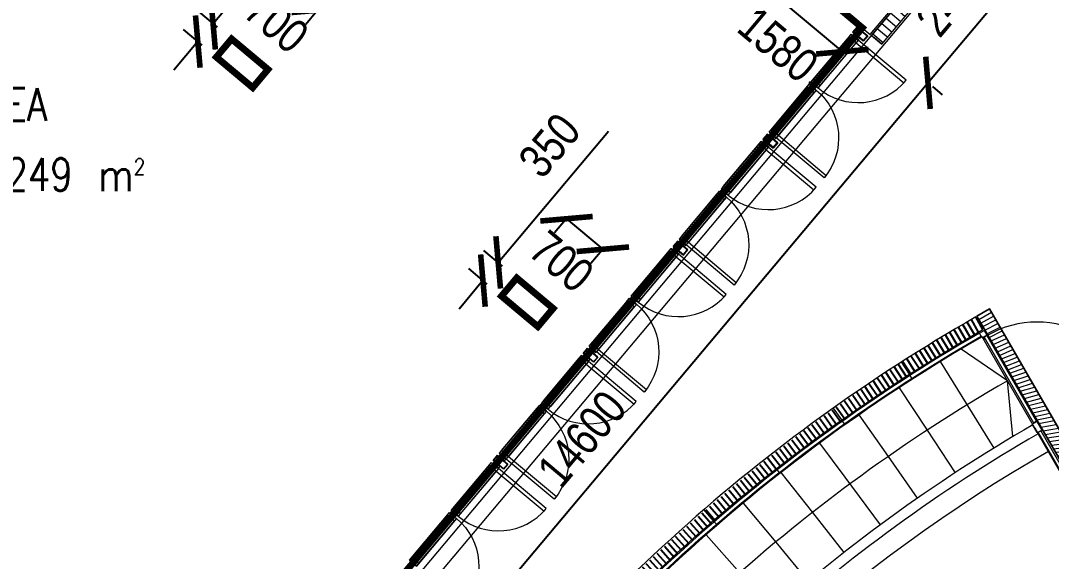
# Model space of a CAD drawing. Header units: millimetres. Extents: x 834140250 to 834644390, y 817877047 to 817987022.
# Drawn here: x 834621293 to 834636482, y 817942778 to 817950756 of the extents above; entities that cross this region are included whole.
import ezdxf

# ---------------------------------------------------------------- set-up
doc = ezdxf.new("R2010")
doc.units = ezdxf.units.MM
doc.header["$LTSCALE"] = 1000
doc.header["$MEASUREMENT"] = 0
doc.layers.get('Defpoints').update_dxf_attribs({"color": 150})
for name, color, linetype in [('3B52X-MAGP-P-L001_XB$0$VPA060_Hatch_Drainage', 8, 'Continuous'), ('3B52X-MAGP-P-L001_XB$0$VPA520_Drainage bldg', 8, 'Continuous'), ('MGD031_1', 7, 'Continuous'), ('VPA040_Text', 3, 'Continuous')]:
    doc.layers.add(name, color=color, linetype=linetype)
doc.layers.add('3B52X-MAGP-P-ST01$0$VPA280_Structure', color=2, linetype='Continuous', lineweight=5)
doc.layers.add('VPAX', color=7, linetype='Continuous', lineweight=13)
doc.styles.add('1_2.5mm', font='arial.ttf', dxfattribs={"width": 0.8, "height": 0.0025})
doc.styles.get("Standard").update_dxf_attribs({"font": 'txt.shx', "width": 0.8})
doc.styles.add('Style-Arial', font='arial.ttf', dxfattribs={"width": 0.8})
doc.dimstyles.get("Standard").update_dxf_attribs({"dimtxt": 0.18, "dimasz": 0.18, "dimexe": 0.18, "dimexo": 0.06249999999999999, "dimgap": 0.09, "dimtad": 0, "dimtih": 1, "dimtoh": 1, "dimdec": 4, "dimzin": 1, "dimdsep": 46, "dimtxsty": '1_2.5mm', "dimcen": 0, "dimadec": 0, "dimazin": 0, "dimtfac": 1, "dimtdec": 4, "dimtofl": 0, "dimtmove": 0, "dimatfit": 3, "dimfxl": 0, "dimtolj": 1, "dimtzin": 1, "dimarcsym": 0})

# ---------------------------------------------------------------- blocks, each defined once
blk = doc.blocks.new('M2')
at = {"width": 0.85}
for s, height, p in [('2', 100, (217, 100)), ('m', 200, (0, 0))]:
    blk.add_text(s, height=height, dxfattribs=at).set_placement(p)
blk = doc.blocks.new('_ArchTick')
at = {"color": 0, "linetype": 'ByBlock', "const_width": 0.15}
blk.add_lwpolyline([(-0.5, -0.5), (0.5, 0.5)], dxfattribs=at)
blk = doc.blocks.new('*D53')
at = {"layer": 'Defpoints', "color": 0}
for p in [(834632094.7938514, 817951198.3515699), (834633401.5700587, 817950297.6472276), (834633129.1565216, 817949972.9974167)]:
    blk.add_point(p, dxfattribs=at)
at = {"layer": 'MGD031_1', "color": 0, "lineweight": -2}
for p, q in [((834632270.7892481, 817951408.0947162), (834632367.2073898, 817951523.0013827)), ((834632191.2119929, 817951313.2582365), (834633401.5700585, 817950297.6472279)), ((834633305.1519183, 817950182.7405632), (834633577.5654554, 817950507.3903741))]:
    blk.add_line(p, q, dxfattribs=at)
at = {"layer": 'MGD031_1', "color": 0, "lineweight": -2, "xscale": 547.6004642393601, "yscale": 547.6004642393601, "zscale": 547.6004642393601}
for p, rotation in [((834632191.2119929, 817951313.2582365), 139.9999999386835), ((834633401.5700585, 817950297.6472279), 319.9999999386835)]:
    blk.add_blockref('_ArchTick', p, dxfattribs=dict(at, rotation=rotation))
at = {"layer": 'MGD031_1', "color": 0, "insert": (834632456.3006333, 817950400.1487861), "char_height": 500, "attachment_point": 5, "rotation": 319.99999993868346, "style": 'Style-Arial'}
blk.add_mtext('1580', dxfattribs=at)
blk = doc.blocks.new('*D54')
at = {"layer": 'Defpoints', "color": 0}
for p in [(834634519.1268456, 817949959.1521404), (834634663.26179, 817949838.2085614), (834625134.4275475, 817938774.9033966)]:
    blk.add_point(p, dxfattribs=at)
at = {"layer": 'MGD031_1', "color": 0, "lineweight": -2}
for p, q in [((834625278.5626574, 817938653.9596789), (834634663.26179, 817949838.2085614)), ((834634728.8699918, 817949783.1567434), (834634873.0049361, 817949662.2131644)), ((834625344.1706935, 817938598.9079998), (834625488.3058034, 817938477.9642819))]:
    blk.add_line(p, q, dxfattribs=at)
at = {"layer": 'MGD031_1', "color": 0, "lineweight": -2, "xscale": 547.6004642393601, "yscale": 547.6004642393601, "zscale": 547.6004642393601}
for p, rotation in [((834634663.26179, 817949838.2085614), 49.99999993868348), ((834625278.5626574, 817938653.9596789), 229.9999999386835)]:
    blk.add_blockref('_ArchTick', p, dxfattribs=dict(at, rotation=rotation))
at = {"layer": 'MGD031_1', "color": 0, "insert": (834629565.6082777, 817944586.1745124), "char_height": 500, "attachment_point": 5, "rotation": 49.999999938683494, "style": 'Style-Arial'}
blk.add_mtext('14600', dxfattribs=at)
blk = doc.blocks.new('*D55')
at = {"layer": 'Defpoints', "color": 0}
for p in [(834636093.9564668, 817951835.9610047), (834636238.0914108, 817951715.0174263), (834634519.1268456, 817949959.1521404)]:
    blk.add_point(p, dxfattribs=at)
at = {"layer": 'MGD031_1', "color": 0, "lineweight": -2}
for p, q in [((834634663.2617848, 817949838.2085657), (834636238.0914108, 817951715.0174263)), ((834636303.699613, 817951659.9656078), (834636447.8345568, 817951539.0220293)), ((834634728.8699918, 817949783.1567434), (834634873.0049309, 817949662.2131689))]:
    blk.add_line(p, q, dxfattribs=at)
at = {"layer": 'MGD031_1', "color": 0, "lineweight": -2, "xscale": 547.6004642393601, "yscale": 547.6004642393601, "zscale": 547.6004642393601}
for p, rotation in [((834636238.0914108, 817951715.0174263), 49.99999993868348), ((834634663.2617848, 817949838.2085657), 229.9999999386835)]:
    blk.add_blockref('_ArchTick', p, dxfattribs=dict(at, rotation=rotation))
at = {"layer": 'MGD031_1', "color": 0, "insert": (834635045.3726519, 817951116.7033885), "char_height": 500, "attachment_point": 5, "rotation": 49.999999938683494, "style": 'Style-Arial'}
blk.add_mtext('2450', dxfattribs=at)
blk = doc.blocks.new('*D107')
at = {"layer": 'Defpoints', "color": 0}
for p in [(834624128.4639851, 817950714.969018), (834624401.827337, 817950485.5899307), (834624176.8517226, 817950217.4743339)]:
    blk.add_point(p, dxfattribs=at)
at = {"layer": 'MGD031_1', "color": 0, "lineweight": -2}
for p, q in [((834624128.4639851, 817950714.969018), (834625751.4574667, 817952649.177334)), ((834624192.0841905, 817950661.5853271), (834623918.7208387, 817950890.9644145)), ((834623967.108576, 817950393.4697304), (834623693.7451752, 817950622.8488588)), ((834623903.4883217, 817950446.8534623), (834623551.4975286, 817950027.3671693))]:
    blk.add_line(p, q, dxfattribs=at)
at = {"layer": 'MGD031_1', "color": 0, "lineweight": -2, "xscale": 547.6004642393601, "yscale": 547.6004642393601, "zscale": 547.6004642393601}
for p, rotation in [((834624128.4639851, 817950714.969018), 230.0000000527349), ((834623903.4883217, 817950446.8534623), 50.00000005273485)]:
    blk.add_blockref('_ArchTick', p, dxfattribs=dict(at, rotation=rotation))
at = {"layer": 'MGD031_1', "color": 0, "insert": (834624886.5169373, 817952441.7594764), "char_height": 500, "attachment_point": 5, "rotation": 50.00000005273488, "style": 'Style-Arial'}
blk.add_mtext('350', dxfattribs=at)
blk = doc.blocks.new('*D108')
at = {"layer": 'Defpoints', "color": 0}
for p in [(834628330.2177566, 817947189.2789807), (834628603.5811087, 817946959.8998934), (834628378.6054943, 817946691.7842965)]:
    blk.add_point(p, dxfattribs=at)
at = {"layer": 'MGD031_1', "color": 0, "lineweight": -2}
for p, q in [((834628330.2177566, 817947189.2789807), (834629953.2112381, 817949123.4872968)), ((834628393.8379622, 817947135.8952899), (834628120.4746102, 817947365.2743773)), ((834628168.8623478, 817946867.7796931), (834627895.4989468, 817947097.1588217)), ((834628105.2420932, 817946921.1634251), (834627753.2513, 817946501.677132))]:
    blk.add_line(p, q, dxfattribs=at)
at = {"layer": 'MGD031_1', "color": 0, "lineweight": -2, "xscale": 547.6004642393601, "yscale": 547.6004642393601, "zscale": 547.6004642393601}
for p, rotation in [((834628330.2177566, 817947189.2789807), 230.0000000527349), ((834628105.2420932, 817946921.1634251), 50.00000005273485)]:
    blk.add_blockref('_ArchTick', p, dxfattribs=dict(at, rotation=rotation))
at = {"layer": 'MGD031_1', "color": 0, "insert": (834629088.2707087, 817948916.0694392), "char_height": 500, "attachment_point": 5, "rotation": 50.00000005273488, "style": 'Style-Arial'}
blk.add_mtext('350', dxfattribs=at)
blk = doc.blocks.new('*D111')
at = {"layer": 'Defpoints', "color": 0}
for p in [(834625297.8944297, 817951553.4812732), (834625834.1255547, 817951103.530063), (834625670.7478992, 817950908.8241547)]:
    blk.add_point(p, dxfattribs=at)
at = {"layer": 'MGD031_1', "color": 0, "lineweight": -2}
for p, q in [((834625121.8990331, 817951343.7381264), (834624958.5214406, 817951149.0322934)), ((834625134.5168372, 817951358.77544), (834625670.7478989, 817950908.8241546)), ((834625658.1301578, 817950893.7869165), (834625494.7525023, 817950699.0810082))]:
    blk.add_line(p, q, dxfattribs=at)
at = {"layer": 'MGD031_1', "color": 0, "lineweight": -2, "xscale": 547.6004642393601, "yscale": 547.6004642393601, "zscale": 547.6004642393601}
for p, rotation in [((834625134.5168372, 817951358.77544), 140.0000000527349), ((834625670.7478989, 817950908.8241546), 320.0000000527349)]:
    blk.add_blockref('_ArchTick', p, dxfattribs=dict(at, rotation=rotation))
at = {"layer": 'MGD031_1', "color": 0, "insert": (834625062.5419767, 817950728.4958509), "char_height": 500, "attachment_point": 5, "rotation": 320.0000000527349, "style": 'Style-Arial'}
blk.add_mtext('700', dxfattribs=at)
blk = doc.blocks.new('*D112')
at = {"layer": 'Defpoints', "color": 0}
for p in [(834629499.6482003, 817948027.7912339), (834630035.8793253, 817947577.8400241), (834629872.5016698, 817947383.1341158)]:
    blk.add_point(p, dxfattribs=at)
at = {"layer": 'MGD031_1', "color": 0, "lineweight": -2}
for p, q in [((834629323.6528035, 817947818.0480874), (834629160.2752113, 817947623.3422545)), ((834629336.2706078, 817947833.085401), (834629872.5016695, 817947383.1341157)), ((834629859.8839284, 817947368.0968776), (834629696.506273, 817947173.3909693))]:
    blk.add_line(p, q, dxfattribs=at)
at = {"layer": 'MGD031_1', "color": 0, "lineweight": -2, "xscale": 547.6004642393601, "yscale": 547.6004642393601, "zscale": 547.6004642393601}
for p, rotation in [((834629336.2706078, 817947833.085401), 140.0000000527349), ((834629872.5016695, 817947383.1341157), 320.0000000527349)]:
    blk.add_blockref('_ArchTick', p, dxfattribs=dict(at, rotation=rotation))
at = {"layer": 'MGD031_1', "color": 0, "insert": (834629264.2957473, 817947202.805812), "char_height": 500, "attachment_point": 5, "rotation": 320.0000000527349, "style": 'Style-Arial'}
blk.add_mtext('700', dxfattribs=at)
blk = doc.blocks.new('*U159')
at = {"layer": '3B52X-MAGP-P-L001_XB$0$VPA520_Drainage bldg'}
blk.add_line((53.53853273391724, -93.2195018529892), (-53.53853332996368, 93.21950149536133), dxfattribs=at)
blk = doc.blocks.new('*U160')
at = {"layer": '3B52X-MAGP-P-L001_XB$0$VPA060_Hatch_Drainage', "color": 0, "linetype": 'ByBlock', "lineweight": -2}
for p, rotation in [((834249307.8613896, 817924658.2218528), 0.1599999999971458), ((834249053.9110961, 817924506.9891671), 0.799999999996699), ((834249117.2400512, 817924545.0631278), 0.639999999996696), ((834249180.6750816, 817924582.9600924), 0.4799999999964213), ((834249244.215693, 817924620.6797655), 0.3199999999972718), ((834248801.6658955, 817924352.929323), 1.439999999995542), ((834248864.5656184, 817924391.708285), 1.279999999995954), ((834248927.5733871, 817924430.3114467), 1.119999999995625), ((834248990.6887105, 817924468.7385073), 0.9599999999963682), ((834248551.1572604, 817924196.0615426), 2.079999999995731), ((834248613.6199031, 817924235.5406673), 1.91999999999585), ((834248676.1925486, 817924274.8452097), 1.759999999995686), ((834248738.874709, 817924313.9748634), 1.599999999995253), ((834248302.4164467, 817924036.4053982), 2.719999999994973), ((834248364.4342158, 817924076.57976), 2.559999999995043), ((834248426.5639309, 817924116.5807791), 2.39999999999555), ((834248488.8051076, 817924156.4081434), 2.239999999995435), ((834248055.4744899, 817923873.9808103), 3.359999999995041), ((834248117.0396475, 817923914.8453965), 3.199999999995189), ((834248178.7186801, 817923955.5379012), 3.039999999995478), ((834248240.5111072, 817923996.0580071), 2.879999999995097), ((834247810.3622009, 817923708.8080444), 3.999999999991652), ((834247871.4670653, 817923750.3577564), 3.839999999991787), ((834247932.6877201, 817923791.7366695), 3.679999999993095), ((834247994.0236877, 817923832.9444613), 3.519999999994476), ((834247627.7471098, 817923583.1373628), 4.479999999990712), ((834247688.501748, 817923625.1975217), 4.319999999991976), ((834247749.3736032, 817923667.0878577), 4.159999999992085), ((834247385.9101894, 817923413.2050799), 5.119999999990057), ((834247446.1912308, 817923455.9412365), 4.959999999990179), ((834247506.5913787, 817923498.5088903), 4.799999999990324), ((834247567.1101624, 817923540.9077092), 4.639999999990514), ((834247205.7864016, 817923283.9889323), 5.59999999998846), ((834247265.7073061, 817923327.2285925), 5.439999999988603), ((834247325.7487248, 817923370.3007537), 5.279999999989253), ((834246967.317256, 817923109.3620633), 6.239999999983298), ((834247026.7514408, 817923153.2683351), 6.079999999983369), ((834247086.3080031, 817923197.0084643), 5.919999999984685), ((834247145.9864784, 817923240.58211), 5.759999999987124), ((834246789.7535968, 817922976.6498231), 6.719999999979266), ((834246848.8178719, 817923021.0524629), 6.559999999980636), ((834246908.0059122, 817923065.2899914), 6.399999999981914), ((834246554.7433447, 817922797.3950931), 7.359999999978137), ((834246613.3079631, 817922842.4547036), 7.199999999978308), ((834246671.9981833, 817922887.3505951), 7.039999999979012), ((834246730.8135474, 817922932.082418), 6.879999999979159), ((834246379.8076613, 817922661.2374697), 7.839999999977685), ((834246437.9927386, 817922706.7861229), 7.679999999978407), ((834246496.3047847, 817922752.1721153), 7.519999999979167), ((834246206.0187749, 817922523.6191036), 8.319999999976089), ((834246263.8202273, 817922569.653603), 8.159999999976867), ((834246321.7500067, 817922615.5265108), 7.999999999976944), ((834245976.1052356, 817922337.872391), 8.959999999973785), ((834246033.3888824, 817922384.5496534), 8.799999999975107), ((834246090.8026532, 817922431.066768), 8.639999999974659), ((834246148.3461002, 817922477.4233719), 8.479999999974796), ((834245805.039501, 817922196.8833624), 9.439999999973951), ((834245861.9300996, 817922244.0388796), 9.279999999974043), ((834245918.9521594, 817922291.0353446), 9.119999999973652), ((834245635.1609024, 817922054.4661812), 9.919999999974618), ((834245691.6544602, 817922102.0966436), 9.759999999974228), ((834245748.2808069, 817922149.5691607), 9.599999999973814), ((834245466.4813627, 817921910.6308427), 10.39999999997423), ((834245522.5739146, 817921958.7329074), 10.23999999997436), ((834245578.8005741, 817922006.6781449), 10.07999999997454), ((834245299.0127202, 817921765.3874416), 10.87999999997031), ((834245354.7003295, 817921813.9577328), 10.7199999999722), ((834245410.5233555, 817921862.3723257), 10.55999999997412), ((834245132.7667285, 817921618.746172), 11.35999999996755), ((834245188.0454869, 817921667.7812806), 11.19999999996769), ((834245243.4609616, 817921716.6618309), 11.03999999996897), ((834244967.7550553, 817921470.7173252), 11.83999999996707), ((834245022.6210833, 817921520.21381), 11.67999999996725), ((834245077.6251173, 817921569.5568871), 11.51999999996742)]:
    blk.add_blockref('*U159', p, dxfattribs=dict(at, rotation=rotation))
blk.add_blockref('*U159', (834249371.6116753, 817924695.5860617), dxfattribs=at)
for p, xscale, yscale, zscale, rotation in [((834244803.9892818, 817921321.3112906), 0.999999999998953, 0.999999999998953, 0.999999999998953, 12.3199999999649), ((834244858.4387285, 817921371.2656777), 0.9999999999989571, 0.9999999999989571, 0.9999999999989571, 12.15999999996509), ((834244913.0274615, 817921421.0678186), 0.9999999999989964, 0.9999999999989964, 0.9999999999989964, 11.99999999996639), ((834244641.4809015, 817921170.5385541), 0.9999999999989052, 0.9999999999989052, 0.9999999999989052, 12.7999999999633), ((834244695.5099454, 817921220.9473375), 0.9999999999989441, 0.9999999999989441, 0.9999999999989441, 12.63999999996464), ((834244749.6795462, 817921271.205047), 0.9999999999989484, 0.9999999999989484, 0.9999999999989484, 12.47999999996481), ((834244480.2413198, 817921018.4096974), 0.9999999999988576, 0.9999999999988576, 0.9999999999988576, 13.27999999996174), ((834244533.846169, 817921069.2693392), 0.9999999999988617, 0.9999999999988617, 0.9999999999988617, 13.11999999996187), ((834244587.592836, 817921119.97909), 0.9999999999988659, 0.9999999999988659, 0.9999999999988659, 12.959999999962), ((834244320.2818532, 817920864.9353974), 0.9999999999988614, 0.9999999999988614, 0.9999999999988614, 13.75999999996187), ((834244373.4587455, 817920916.242328), 0.9999999999988658, 0.9999999999988658, 0.9999999999988658, 13.59999999996201), ((834244426.7787063, 817920967.4005611), 0.9999999999988529, 0.9999999999988529, 0.9999999999988529, 13.4399999999616), ((834244161.613728, 817920710.1264254), 0.9999999999988483, 0.9999999999988483, 0.9999999999988483, 14.23999999996146), ((834244214.3589314, 817920761.8770442), 0.9999999999988529, 0.9999999999988529, 0.9999999999988529, 14.07999999996157), ((834244267.248444, 817920813.4801689), 0.9999999999988571, 0.9999999999988571, 0.9999999999988571, 13.91999999996172), ((834244004.2480803, 817920553.9936465), 0.9999999999988352, 0.9999999999988352, 0.9999999999988352, 14.719999999961), ((834244056.5578928, 817920606.1843213), 0.9999999999988395, 0.9999999999988395, 0.9999999999988395, 14.55999999996114), ((834244109.0132451, 817920658.2287161), 0.9999999999988441, 0.9999999999988441, 0.9999999999988441, 14.39999999996126), ((834243848.1959543, 817920396.5480186), 0.9999999999987874, 0.9999999999987874, 0.9999999999987874, 15.1999999999594), ((834243900.0667048, 817920449.1750865), 0.9999999999988265, 0.9999999999988265, 0.9999999999988265, 15.03999999996071), ((834243952.0842153, 817920501.6570989), 0.9999999999988308, 0.9999999999988308, 0.9999999999988308, 14.87999999996084), ((834243693.4683025, 817920237.8005918), 0.9999999999987569, 0.9999999999987569, 0.9999999999987569, 15.67999999995836), ((834243744.8963504, 817920290.8603592), 0.9999999999987612, 0.9999999999987612, 0.9999999999987612, 15.51999999995853), ((834243796.4723684, 817920343.7763057), 0.9999999999987832, 0.9999999999987832, 0.9999999999987832, 15.35999999995925), ((834243540.0759841, 817920077.7625077), 0.999999999998761, 0.999999999998761, 0.999999999998761, 16.1599999999585), ((834243591.0577201, 817920131.2512506), 0.9999999999987481, 0.9999999999987481, 0.9999999999987481, 15.99999999995808), ((834243642.1886257, 817920184.5974174), 0.9999999999987524, 0.9999999999987524, 0.9999999999987524, 15.83999999995823), ((834243388.0297648, 817919916.444998), 0.9999999999987133, 0.9999999999987133, 0.9999999999987133, 16.63999999995691), ((834243438.5616106, 817919970.3589625), 0.9999999999987349, 0.9999999999987349, 0.9999999999987349, 16.47999999995763), ((834243489.2438155, 817920024.1316055), 0.9999999999987567, 0.9999999999987567, 0.9999999999987567, 16.31999999995835), ((834243237.3403156, 817919753.8593847), 0.9999999999986133, 0.9999999999986133, 0.9999999999986133, 17.11999999995357), ((834243287.4187249, 817919808.1947869), 0.9999999999986352, 0.9999999999986352, 0.9999999999986352, 16.95999999995428), ((834243337.6486719, 817919862.3901323), 0.9999999999986742, 0.9999999999986742, 0.9999999999986742, 16.79999999995561), ((834243137.6396706, 817919644.7701051), 0.9999999999985698, 0.9999999999985698, 0.9999999999985698, 17.43999999995214), ((834243187.4138343, 817919699.3843491), 0.9999999999985746, 0.9999999999985746, 0.9999999999985746, 17.27999999995227), ((834242989.2349596, 817919480.0963868), 0.9999999999984875, 0.9999999999984875, 0.9999999999984875, 17.91999999994935), ((834243038.5498469, 817919535.1256964), 0.9999999999985095, 0.9999999999985095, 0.9999999999985095, 17.75999999995008), ((834243088.0182124, 817919590.0170786), 0.9999999999985484, 0.9999999999985484, 0.9999999999985484, 17.59999999995138), ((834242842.2150077, 817919314.1851892), 0.999999999998405, 0.999999999998405, 0.999999999998405, 18.3999999999466), ((834242891.0671573, 817919369.6257025), 0.9999999999984442, 0.9999999999984442, 0.9999999999984442, 18.2399999999479), ((834242940.0739353, 817919424.9295788), 0.9999999999984833, 0.9999999999984833, 0.9999999999984833, 18.07999999994921), ((834242696.5901331, 817919147.0481567), 0.9999999999983401, 0.9999999999983401, 0.9999999999983401, 18.87999999994441), ((834242744.9761164, 817919202.8959825), 0.9999999999983444, 0.9999999999983444, 0.9999999999983444, 18.71999999994459), ((834242793.5178674, 817919258.6084715), 0.9999999999983661, 0.9999999999983661, 0.9999999999983661, 18.55999999994527), ((834242600.2869774, 817919034.9482383), 0.9999999999983313, 0.9999999999983313, 0.9999999999983313, 19.19999999994415), ((834242648.3602947, 817919091.0654298), 0.9999999999983357, 0.9999999999983357, 0.9999999999983357, 19.03999999994426), ((834242457.0098951, 817918865.7942568), 0.9999999999983182, 0.9999999999983182, 0.9999999999983182, 19.6799999999437), ((834242504.6114045, 817918922.3122126), 0.9999999999983227, 0.9999999999983227, 0.9999999999983227, 19.51999999994385), ((834242552.3705561, 817918978.6970196), 0.9999999999983271, 0.9999999999983271, 0.9999999999983271, 19.35999999994398), ((834242315.1549251, 817918695.4459101), 0.9999999999983052, 0.9999999999983052, 0.9999999999983052, 20.15999999994323), ((834242362.281286, 817918752.3606633), 0.9999999999983095, 0.9999999999983095, 0.9999999999983095, 19.99999999994338), ((834242409.5663989, 817918809.1435932), 0.9999999999983139, 0.9999999999983139, 0.9999999999983139, 19.83999999994354), ((834242221.3799281, 817918581.2227099), 0.999999999998331, 0.999999999998331, 0.999999999998331, 20.4799999999441), ((834242268.1876837, 817918638.3997774), 0.9999999999983181, 0.9999999999983181, 0.9999999999983181, 20.31999999994369), ((834242081.9172199, 817918408.9103634), 0.999999999998318, 0.999999999998318, 0.999999999998318, 20.95999999994367), ((834242128.244333, 817918466.4775555), 0.9999999999983222, 0.9999999999983222, 0.9999999999983222, 20.79999999994383), ((834242174.7320234, 817918523.9151537), 0.9999999999983264, 0.9999999999983264, 0.9999999999983264, 20.63999999994401), ((834241943.9029493, 817918235.4357172), 0.9999999999982354, 0.9999999999982354, 0.9999999999982354, 21.43999999994095), ((834241989.7461687, 817918293.3889939), 0.9999999999982745, 0.9999999999982745, 0.9999999999982745, 21.27999999994223), ((834242035.7510451, 817918351.2140262), 0.9999999999982961, 0.9999999999982961, 0.9999999999982961, 21.11999999994296), ((834241852.7029108, 817918119.1462401), 0.9999999999981921, 0.9999999999981921, 0.9999999999981921, 21.75999999993947), ((834241898.2217447, 817918177.3546484), 0.9999999999981964, 0.9999999999981964, 0.9999999999981964, 21.59999999993962), ((834241717.1241776, 817917943.7615234), 0.9999999999981445, 0.9999999999981445, 0.9999999999981445, 22.23999999993785), ((834241762.1537743, 817918002.3492223), 0.9999999999981833, 0.9999999999981833, 0.9999999999981833, 22.07999999993916), ((834241807.3468027, 817918060.8109465), 0.9999999999981878, 0.9999999999981878, 0.9999999999981878, 21.91999999993929), ((834241627.5566835, 817917826.2100303), 0.9999999999980663, 0.9999999999980663, 0.9999999999980663, 22.55999999993526), ((834241672.2583641, 817917885.0483068), 0.9999999999981053, 0.9999999999981053, 0.9999999999981053, 22.39999999993659), ((834241494.4399191, 817917648.9494348), 0.9999999999980187, 0.9999999999980187, 0.9999999999980187, 23.03999999993368), ((834241538.6471144, 817917708.160134), 0.9999999999980401, 0.9999999999980401, 0.9999999999980401, 22.87999999993438), ((834241583.0194845, 817917767.2471528), 0.9999999999980447, 0.9999999999980447, 0.9999999999980447, 22.71999999993453), ((834241450.3982434, 817917589.6155167), 0.9999999999979967, 0.9999999999979967, 0.9999999999979967, 23.19999999993295)]:
    blk.add_blockref('*U159', p, dxfattribs=dict(at, xscale=xscale, yscale=yscale, zscale=zscale, rotation=rotation))
blk = doc.blocks.new('GFA_1F')
at = {"layer": 'VPAX', "ltscale": 500}
h = blk.add_hatch(dxfattribs=at)
h.set_pattern_fill('ANSI31', color=253, scale=800, angle=45, style=0)
h.set_pattern_definition([(139.999999968345, (13757.01591944695, -3709.079987645149), (-64.27876101097665, -76.60444427638481), [])])
h.paths.add_polyline_path([(13757.01508080959, -3580.521792888641), (13910.22397685051, -3709.079306006432), (15485.05465364456, -1832.269824028015), (15331.84575748444, -1703.712310910225)])
h = blk.add_hatch(dxfattribs=at)
h.set_pattern_fill('ANSI31', color=253, scale=500, angle=115)
h.set_pattern_definition([(209.9999999935736, (-5310.485795497894, -6639.935289859772), (31.24999999392909, -54.12658774003246), [])])
h.paths.add_polyline_path([(15309.58971703053, -7722.823609113693), (15495.75443172455, -7615.270371079445), (17126.42880034447, -10437.81700086594), (16939.36954510212, -10543.8218716383)])
at = {"layer": '3B52X-MAGP-P-ST01$0$VPA280_Structure', "color": 253, "ltscale": 500}
for points in [[(4103.175440430641, -3899.865550398827), (4328.15110373497, -3631.749995231628), (4864.382214307785, -4081.701321721077), (4639.40655040741, -4349.816877245903)], [(8304.92921102047, -7425.555589318275), (8529.904874324799, -7157.440034151077), (9066.135984778404, -7607.391360759735), (8841.160320878029, -7875.506916284561)]]:
    blk.add_lwpolyline(points, close=True, dxfattribs=at)
at = {"layer": 'VPAX', "color": 253, "ltscale": 500}
for p, q in [((13426.10711741447, -3601.524679064751), (12898.62538945675, -4230.136963844299)), ((13910.22462916374, -3709.079883217812), (13795.31805169582, -3612.661816358566)), ((13002.04138898849, -4316.913291096687), (13529.52311754227, -3688.301006555557)), ((12808.63512396812, -4337.383187055588), (12281.16125392914, -4966.002066135406)), ((12384.57725346088, -5052.778393626213), (12912.0511238575, -4424.159514546394)), ((11573.7068529129, -5809.113389849663), (12101.18072283268, -5180.494510412216)), ((12204.59672260284, -5267.270837664604), (11677.12285327911, -5895.88971722126)), ((10956.25057554245, -6544.985085129738), (11483.71658658981, -5916.359612226486)), ((11587.13258624077, -6003.135939359665), (11059.66657567024, -6631.761412620544)), ((10776.27004480362, -6759.477529168129), (10248.78831660748, -7388.089814066887)), ((10352.20431661606, -7474.866141676903), (10879.68604469299, -6846.253857016563)), ((10158.79805135727, -7495.336037158966), (9631.324181556702, -8123.95491707325)), ((9734.740181207657, -8210.731244206429), (10262.21405136585, -7582.11236512661)), ((8922.207961082458, -8969.046719789505), (9449.681831359863, -8340.427840471268)), ((9553.09783089161, -8427.204167604446), (9025.62396132946, -9055.823047161102)), ((14316.17573559284, -8577.766708254814), (14199.93850672245, -8396.896847128868)), ((14770.90531897545, -8392.031461715698), (15557.67774903774, -9669.142145037651)), ((8304.751683712006, -9704.91841518879), (8832.21769464016, -9076.29294192791)), ((13319.64696931839, -9252.02133345604), (13194.98616421223, -9076.850891590118)), ((8935.633694648743, -9163.069269418716), (8408.167684078217, -9791.694742441177)), ((16165.10835564137, -9373.453961133957), (16857.05189740658, -10571.14428174496)), ((12356.11979746819, -9972.649025678635), (12223.31437587738, -9803.569990992546)), ((8124.771152973175, -9919.41085922718), (7597.28942501545, -10548.02314424515)), ((7700.705424785614, -10634.79947149754), (8228.187152981758, -10006.18718707561)), ((11427.75035357475, -10738.03719973564), (11287.09750080109, -10575.42792880535)), ((7507.299159526825, -10655.26936733723), (6979.825289726257, -11283.88824689388)), ((7083.241289615631, -11370.66457426548), (7610.715159535408, -10742.04569494724))]:
    blk.add_line(p, q, dxfattribs=at)
for points in [[(1564.192783951759, -18111.3620634079), (15335.91751992702, -1698.859773397446)], [(13757.01574778557, -3580.522352576256), (15331.84571564198, -1703.712360739708)], [(1728.407201170921, -18265.69561243057), (15504.20451593399, -1848.340036392212)], [(12412.60698640347, -2452.429450750351), (13737.86388373375, -3564.45202589035), (14252.09331989288, -2951.615891575813)], [(12864.82415044308, -4270.419632196426), (13456.576785326, -3565.196291565895), (13559.98492980003, -3651.966026067734), (12968.23230195045, -4357.18935251236), (12864.82415044308, -4270.419632196426)], [(13443.95911002159, -3616.504279851913), (13426.10711753368, -3601.524679541588), (13458.24649834633, -3563.222457170486), (13561.66249799728, -3649.998784899712), (13529.52311730385, -3688.301006913185), (13462.34417688847, -3631.9311825037)], [(13529.52312028408, -3688.301003813744), (14234.75430285931, -4280.060229301453), (14266.87796318531, -4241.744822263718), (13561.64678072929, -3649.985596418381), (13529.52312016487, -3688.301003694534)], [(12916.47738194466, -4245.116564869881), (12898.62538945675, -4230.136964678764), (12866.48600876331, -4268.439186930656), (12969.9020087719, -4355.215514421463), (13002.04138922691, -4316.913291811943), (12934.86244881153, -4260.543467640877)], [(12247.36002123356, -5006.284738898277), (12839.11265611649, -4301.061398506165), (12942.52080047131, -4387.831133127213), (12350.76817274094, -5093.05445933342), (12247.36002123356, -5006.284738898277)], [(12826.48711645603, -4352.362787127495), (12808.63512396812, -4337.38318669796), (12840.77450466156, -4299.080964565277), (12944.19050431252, -4385.857292056084), (12912.05112349987, -4424.159514188766), (12844.87218308449, -4367.789689898491)], [(12854.93776106834, -4258.749056220055), (12835.65724182129, -4281.72666156292), (12842.93571913242, -4287.834034800529), (12854.18451738358, -4274.428252339363), (12858.05184388161, -4277.673417925835), (12864.15847873688, -4270.396024346352), (12878.7406219244, -4282.631906628609), (12869.90227377415, -4293.165029525757), (12871.43436193466, -4294.450605511665), (12882.19795143604, -4281.623071789742)], [(12868.20253372192, -4322.095813512802), (12887.53098988533, -4299.061079263687), (12880.25251269341, -4292.953705906868), (12869.00371432304, -4306.359488844872), (12865.13638794422, -4303.114322900772), (12859.02975296974, -4310.391716480255), (12844.44761013985, -4298.15583384037), (12853.28595805168, -4287.622710943222), (12851.75387001038, -4286.337135076523), (12840.94234347343, -4299.221797943115)], [(12299.01324641705, -4980.981666445732), (12281.16125392914, -4966.002066135406), (12249.0218732357, -5004.304288625717), (12352.43787324429, -5091.080615878105), (12384.57725358009, -5052.778393507004), (12317.39831316471, -4996.408569216728)], [(12131.65825200081, -5144.172740459442), (11539.90561842918, -5849.396081924438), (11643.31376314163, -5936.165816187859), (12235.06638419628, -5230.942484021187), (12131.65825200081, -5144.172740459442)], [(12119.03271532059, -5195.474110722542), (12101.18072283268, -5180.494510412216), (12133.32010364532, -5142.192288160324), (12236.73610329628, -5228.968615531921), (12204.59672260284, -5267.270837903023), (12137.41778206825, -5210.901013612747)], [(12384.58510947227, -5052.784990906715), (13089.81629228592, -5644.544216156006), (13057.66119730473, -5682.833246588707), (12352.43001425266, -5091.074021577835), (12384.58510947227, -5052.784990906715)], [(12204.60458397865, -5267.277428507805), (12909.83576643467, -5859.036654233932), (12941.95942687988, -5820.721247076988), (12236.72824430466, -5228.962021231651), (12204.60458397865, -5267.277428507805)], [(11514.1941242218, -5880.037848353386), (10922.44149017334, -6585.261189699173), (11025.84963512421, -6672.030923962593), (11617.60225617886, -5966.80759203434), (11514.1941242218, -5880.037848353386)], [(11501.56857979298, -5931.339212298393), (11483.71658754349, -5916.359612107277), (11515.8559678793, -5878.057389616966), (11619.27196788788, -5964.833717226982), (11587.13258707523, -6003.135939478874), (11519.95364665985, -5946.766115188599)], [(11523.45883131027, -5884.436949491501), (11542.73932802677, -5861.459325432777), (11550.01781082153, -5867.566691994667), (11538.76902556419, -5880.972485423088), (11542.6364440918, -5884.217541337013), (11536.53001654148, -5891.495109081268), (11551.11217093468, -5903.730978012085), (11559.95050895214, -5893.197846651077), (11561.48259842396, -5894.483420968056), (11550.71902155876, -5907.310965180397)], [(11591.5588452816, -5824.092990159988), (11573.70685279369, -5809.113389849663), (11541.56747233868, -5847.415612220764), (11644.98347222805, -5934.191939473152), (11677.12285268307, -5895.889716982841), (11609.94391226768, -5839.519892811775)], [(11588.1466126442, -5886.500151515007), (11568.81817889214, -5909.53490459919), (11561.53969585896, -5903.427538156509), (11572.78848135471, -5890.021744608879), (11568.92106294632, -5886.776688694954), (11575.02749037743, -5879.499121069908), (11560.44533586502, -5867.263252139091), (11551.60699772835, -5877.796383500099), (11550.07490837574, -5876.510809183121), (11560.88642215729, -5863.62613594532)], [(10974.10256838799, -6559.964685440063), (10956.25057590008, -6544.985085129738), (10924.11119544506, -6583.287307620049), (11027.52719545364, -6670.063634753227), (11059.66657590866, -6631.761412501335), (10992.48763537407, -6575.391588330269)], [(11059.66657328606, -6631.761415839195), (11764.8977560997, -7223.520641207695), (11732.74266111851, -7261.809671521187), (11027.51147818565, -6670.050446391106), (11059.66657316685, -6631.761415719986)], [(10214.9871070385, -7428.372508525848), (10806.73974132538, -6723.149167656898), (10910.14788603783, -6809.918902039528), (10318.39525854588, -7515.142228722572), (10214.9871070385, -7428.372508525848)], [(10794.12203717232, -6774.457129955292), (10776.27004492283, -6759.477529644966), (10808.40942549706, -6721.175307512283), (10911.82542514801, -6807.95163500309), (10879.68604457378, -6846.253857254982), (10812.50710391998, -6789.884032964706)], [(10879.68604755402, -6846.253853917122), (11584.91723012924, -7438.013079285622), (11617.04089045525, -7399.697672247887), (10911.80970811844, -6807.938446640968), (10879.68604755402, -6846.253853797913)], [(10224.25179934502, -7432.771597146988), (10204.97128033638, -7455.749202489853), (10212.24975752831, -7461.856575727463), (10223.49855589867, -7448.450792908669), (10227.3658823967, -7451.695958733559), (10233.47251713276, -7444.418565154076), (10248.05466032028, -7456.654447793961), (10239.21631217003, -7467.187570571899), (10240.74840044975, -7468.473146557808), (10251.51198971272, -7455.645612716675)], [(10266.6403093338, -7403.069415330887), (10248.78831672668, -7388.089815020561), (10216.64893615246, -7426.392037391663), (10320.06493639946, -7513.168364644051), (10352.20431685448, -7474.866142392159), (10285.02537631989, -7418.496318101883)], [(9597.522977948189, -8164.237615704536), (10189.2756125927, -7459.014274716377), (10292.68375706673, -7545.784009337425), (9700.931129574776, -8251.00733590126), (9597.522977948189, -8164.237615704536)], [(10176.65004372597, -7510.315637469292), (10158.79805135727, -7495.336037158966), (10190.9374319315, -7457.033815026283), (10294.35343158245, -7543.810142397881), (10262.21405100822, -7582.112364649773), (10195.03511059284, -7525.742540359497)], [(10237.51657223701, -7496.118354201317), (10256.845028162, -7473.08362019062), (10249.56655108929, -7466.976246833801), (10238.31775283813, -7480.382029533386), (10234.45042622089, -7477.136863827705), (10228.34379148483, -7484.414257407188), (10213.76164841652, -7472.178374767303), (10222.59999668598, -7461.645252108574), (10221.06790852547, -7460.359676003456), (10210.25638198853, -7473.24433863163)], [(15309.58971703053, -7722.823609113693), (15495.75443172455, -7615.270371079445), (17126.42880034447, -10437.81700086594), (16939.36954510212, -10543.8218716383), (15309.5897166729, -7722.823609232903)], [(15420.86951541901, -8036.028617858887), (15416.54004025459, -8038.52974319458), (15421.54229199886, -8047.188696861267), (15424.04341781139, -8051.518173694611), (15428.37289297581, -8049.017048358917)], [(15464.16428399086, -8011.017358899117), (15468.49375915527, -8008.51623404026), (15473.49601101875, -8017.175187706947), (15475.9971370697, -8021.504664540291), (15471.66766166687, -8024.005789399147)], [(9649.1761739254, -8138.934517145157), (9631.324181556702, -8123.954916834831), (9599.184800863266, -8162.257139086723), (9702.60080075264, -8249.033466339111), (9734.740181446075, -8210.73124396801), (9667.561240673065, -8154.361419677734)], [(9481.821209788322, -8302.125615000725), (8890.068569540977, -9007.348950982094), (8993.47671353817, -9094.118686199188), (9585.229340910912, -8388.895359635353), (9481.821209788322, -8302.125615000725)], [(9467.533823490143, -8355.407440662384), (9449.681831121445, -8340.427840471268), (9481.821211695671, -8302.125617980957), (9585.237211585045, -8388.901945471764), (9553.0978307724, -8427.204167723656), (9485.918890237808, -8370.83434343338)], [(9734.748037099838, -8210.73784148693), (10439.97922003269, -8802.497066617012), (10407.8241250515, -8840.786096930504), (9702.592941999435, -8249.026872038841), (9734.748037099838, -8210.73784148693)], [(15841.49987673759, -9498.149449706078), (15761.18319058418, -8674.408454298973), (15078.25856900215, -8206.846733212471)], [(9553.105692148209, -8427.210758566856), (10258.33687472343, -9018.969983935356), (10290.46053516865, -8980.654576897621), (9585.229352593422, -8388.895351171494), (9553.105692148209, -8427.210758447647)], [(14354.02041471004, -8636.654569983482), (14326.98850107193, -8594.591811656952)], [(14166.43656897545, -8776.312711715698), (14579.34281897545, -9402.437711715698), (14988.96781897545, -10030.6877117157)], [(8864.357074975967, -9037.990717291832), (8272.604434609413, -9743.214053273201), (8376.012578725815, -9829.983788371086), (8967.765205979347, -9124.760461807251), (8864.357074975967, -9037.990717291832)], [(8850.069688081741, -9091.272542238235), (8832.217695593834, -9076.2929418087), (8864.35707628727, -9037.990719676018), (8967.773076176643, -9124.767047286034), (8935.633695363998, -9163.069269537926), (8868.454754948616, -9106.69944512844)], [(8871.959939479828, -9044.370279312134), (8891.240436434746, -9021.392655491829), (8898.518919229507, -9027.5000218153), (8887.27013373375, -9040.90581548214), (8891.137552261353, -9044.150871396065), (8885.031124830246, -9051.428438901901), (8899.613279342651, -9063.664307951927), (8908.451617121696, -9053.13117659092), (8909.983706593513, -9054.416751027107), (8899.220129728317, -9067.24429500103)], [(8940.059953451157, -8984.02632009983), (8922.20796096325, -8969.046719789505), (8890.068580389023, -9007.348942160606), (8993.484580516815, -9094.125269293785), (9025.623960971832, -9055.823047041893), (8958.445020318031, -8999.453222870827)], [(8936.647720694542, -9046.433481574059), (8917.319287061691, -9069.468234419823), (8910.04080414772, -9063.360868096352), (8921.289589643478, -9049.955074548721), (8917.422171115875, -9046.710018515587), (8923.528598546982, -9039.432450890541), (8908.946443915367, -9027.196582198143), (8900.108106136322, -9037.72971355915), (8898.576016664505, -9036.444139242172), (8909.387530326843, -9023.559465885162)], [(13573.06156897545, -9177.531461715698), (14004.12406897545, -9791.250211715698), (14430.71781897545, -10408.1564617157)], [(16189.92372810841, -9266.31551373005), (16178.2934936285, -9246.183445572853), (16179.59233677387, -9245.433107972145), (16190.47223341465, -9264.266332745552)], [(13360.23420810699, -9309.053570270538), (13331.2433232069, -9268.316258311272)], [(16194.42575442791, -9274.108571648598), (16206.05599033833, -9294.24063885212), (16207.35483324528, -9293.490301012993), (16196.47493541241, -9274.657076954842)], [(16872.05189287663, -10571.25348234177), (16215.14673495293, -9434.214990377426), (16252.63435089588, -9412.557210206985), (16922.05189275742, -10571.25348246098)], [(8322.60367667675, -9719.898015618324), (8304.751684188843, -9704.91841518879), (8272.612303614616, -9743.220637440681), (8376.0283036232, -9829.996964812279), (8408.167684078217, -9791.694742321968), (8340.988743543625, -9735.324918150902)], [(12991.24906897545, -9595.343961715698), (13366.59281897545, -10097.1564617157), (13884.34047949314, -10800.47972631454)], [(8408.167681574821, -9791.694745898247), (9113.398864269257, -10383.45397102833), (9081.243769407272, -10421.74300134182), (8376.01258635521, -9829.983776450157), (8408.167681455612, -9791.694745898247)], [(7565.15004336834, -10586.32536542416), (8156.902684211731, -9881.102029800415), (8260.310828089714, -9967.871765255928), (7668.558194160461, -10673.09508645535), (7565.15004336834, -10586.32536542416)], [(8142.623145580292, -9934.390460014343), (8124.771153092384, -9919.410859704018), (8156.91053378582, -9881.108637452126), (8260.326533555984, -9967.884964942932), (8228.187152862549, -10006.18718719482), (8161.008212447166, -9949.817362904549)], [(8228.18715596199, -10006.18718397617), (8933.418338537216, -10597.94640922546), (8965.541998744011, -10559.63100230694), (8260.310816287994, -9967.87177658081), (8228.187155723572, -10006.18718385696)], [(12399.3587719202, -10027.69801366329), (12368.47379016876, -9988.377308011055)], [(12421.46781897545, -10029.4064617157), (12887.37406897545, -10617.1252117157), (13347.28031897545, -11209.6252117157)], [(11864.21781897545, -10479.4064617157), (12346.81156897545, -11053.5627117157), (12822.96781897545, -11633.0002117157)], [(6947.68590760231, -11322.19046676159), (7539.43854868412, -10616.96713125706), (7642.846692323685, -10703.73686683178), (7051.094058513641, -11408.9601880312), (6947.68590760231, -11322.19046676159)], [(7525.151152133942, -10670.24896752834), (7507.299159526825, -10655.26936709881), (7539.438540220261, -10616.96714496613), (7642.854540109634, -10703.74347245693), (7610.715159296989, -10742.04569447041), (7543.536218881607, -10685.67587029934)], [(7572.752907752991, -10592.70492720604), (7553.472388625145, -10615.6825324297), (7560.75086581707, -10621.7899056673), (7571.999664068222, -10608.38412308693), (7575.866990447044, -10611.62928879261), (7581.973625540733, -10604.35189521313), (7596.555768728256, -10616.58777761459), (7587.717420578003, -10627.12090039253), (7589.249508619308, -10628.40647637844), (7600.013098120689, -10615.57894277573)], [(7586.01768040657, -10656.05168437958), (7605.346136569977, -10633.01695024967), (7598.067659497261, -10626.90957689285), (7586.81886100769, -10640.31535947323), (7582.951534748077, -10637.07019388676), (7576.844899654388, -10644.34758734703), (7562.262756705284, -10632.11170470715), (7571.101104736328, -10621.57858204842), (7569.569016695023, -10620.29300606251), (7558.757490158081, -10633.17766869068)], [(7615.141417503357, -10563.00274527073), (7597.28942501545, -10548.02314507961), (7565.150044441223, -10586.3253673315), (7668.566044569016, -10673.1016947031), (7700.705425024033, -10634.79947221279), (7633.526484370232, -10578.42964816093)], [(11473.54430568218, -10790.97975325584), (11440.8343398571, -10753.16364371777)], [(11319.87406897545, -10944.9689617157), (11818.59281897545, -11505.1252117157), (12310.84281897545, -12071.0314617157)], [(6997.677282333374, -11298.867847085), (6979.825289726257, -11283.88824677467), (6947.68590927124, -11322.19046926498), (7051.101909160614, -11408.96679639816), (7083.24128973484, -11370.66457414627), (7016.062349081039, -11314.294749856)]]:
    blk.add_lwpolyline(points, dxfattribs=at)
for points in [[(13757.01508080959, -3580.521792888641), (13910.22397685051, -3709.079306006432), (15485.05465364456, -1832.269824028015), (15331.84575748444, -1703.712310910225)], [(13699.77592980862, -3586.507600665092), (13635.49716937542, -3663.112045645714), (13482.2882796526, -3534.554525375366), (13546.56703996658, -3457.950080513954)], [(13701.43779373169, -3584.527163028717), (13637.15903282166, -3661.131607413292), (13483.95014405251, -3532.574085593224), (13548.22890508175, -3455.969641327858)], [(13692.73176956177, -3587.123885273933), (13634.88088512421, -3656.067885637283), (13489.33243989944, -3533.938241243362), (13547.18332433701, -3464.994240641594)], [(13694.39363360405, -3585.143447518349), (13636.54274857044, -3654.087447285652), (13490.99430441856, -3531.95780146122), (13548.84518945217, -3463.013801455498)], [(13469.43661260605, -3622.981701493263), (12924.20204412937, -4273.248906493187), (12905.81759214401, -4257.821271419525), (13451.05093181133, -3607.555531620979)], [(12851.9724779129, -4358.846803665161), (12306.7379090786, -5009.114008784294), (12288.35345721245, -4993.686372995377), (12833.58679699898, -4343.420633792877)], [(12310.57864642143, -5242.088482499123), (12374.85740697384, -5165.48403775692), (12221.64851713181, -5036.926517009735), (12157.36975681782, -5113.530961751938)], [(12376.51925754547, -5163.503587841988), (12312.24049651623, -5240.108032345772), (12159.03160774708, -5111.550510525703), (12223.31036889553, -5034.946066021919)], [(12309.96236228943, -5235.044322133064), (12367.81324648857, -5166.100321888924), (12222.26480126381, -5043.970677256584), (12164.41391694546, -5112.914677619934)], [(12369.47509717941, -5164.119872331619), (12311.6242120266, -5233.063872218132), (12166.07576811314, -5110.934226155281), (12223.92665314674, -5041.990226387978)], [(11602.36984157562, -5848.065234184265), (12148.07903754711, -5198.196288585663), (12129.69335591793, -5182.770118713379), (11583.98538994789, -5832.637599349022)], [(10984.90570569038, -6583.93033516407), (11530.61490154266, -5934.061389803886), (11512.22922027111, -5918.635219693184), (10966.52125394344, -6568.502700448036)], [(10985.66012525558, -6821.064921855927), (11049.93888604641, -6744.460476636887), (10896.72999632359, -6615.90295612812), (10832.4512360096, -6692.507401108742)], [(10987.3219602108, -6819.08445751667), (11051.60072112083, -6742.480013012886), (10898.39183270931, -6613.922491192818), (10834.11307168007, -6690.526935458183)], [(10985.04384160042, -6814.020761370659), (11042.89472568035, -6745.0767608881), (10897.3462805748, -6622.94711625576), (10839.49539613724, -6691.891117215157)], [(10986.7056760788, -6812.040297269821), (11044.55656099319, -6743.09629714489), (10899.00811684132, -6620.966651320457), (10841.15723192692, -6689.910651564598)], [(10819.59953987598, -6780.93455183506), (10274.36497163773, -7431.201757311821), (10255.98051977158, -7415.774121880531), (10801.21385884285, -6765.508381962776)], [(10202.13540554047, -7516.799654126167), (9656.900837182999, -8167.066859602928), (9638.516385316849, -8151.639224171638), (10183.74972462654, -7501.373484253883)], [(15418.14356541634, -7931.354978561401), (15458.16157913208, -8000.62660753727), (15388.889950037, -8040.644621491432), (15348.87193632126, -7971.372992515564)], [(15458.16157913208, -8000.62660753727), (15460.66270506382, -8004.956084370613), (15413.03846013546, -8032.468469262123), (15428.04521536827, -8058.445330142975), (15423.71573865414, -8060.946456074715), (15406.20785748959, -8030.640118360519)], [(16146.69624102116, -9292.442786812782), (16189.99100530148, -9267.431521773338), (15461.66315412521, -8006.687875628471), (15418.36838960648, -8031.699141025543)], [(9725.020365715027, -8323.43691790104), (9660.741604566574, -8400.041362285614), (9507.532715916634, -8271.483840346336), (9571.811477065086, -8194.879395961761)], [(9725.020363807678, -8323.436914801598), (9660.741602897644, -8400.041359186172), (9507.532714128494, -8271.483837246895), (9571.811475157738, -8194.879393100739)], [(9717.976205348969, -8324.053202033043), (9660.12532043457, -8392.997202038765), (9514.576876163483, -8270.867556095123), (9572.427761435509, -8201.92355620861)], [(9717.97620344162, -8324.053198933601), (9660.12531876564, -8392.997199058533), (9514.576874375343, -8270.867553114891), (9572.427759289742, -8201.923553228378)], [(8949.209131479263, -9009.979045391083), (9494.918326616287, -8360.110099077225), (9476.532645225525, -8344.68392920494), (8930.824679851532, -8994.55141043663)], [(8331.744996666908, -9745.844147205353), (8877.454191565514, -9095.975201010704), (8859.068509936333, -9080.54903101921), (8313.360544681549, -9730.41651237011)], [(16193.49258184433, -9273.492789030075), (16268.52635765076, -9403.377093315125), (16199.25472855568, -9443.395107269287), (16124.22095274925, -9313.510802984238)], [(8400.10182929039, -9902.413343191147), (8335.823068141937, -9979.017787694931), (8182.614179611206, -9850.460265755653), (8246.89294064045, -9773.855821371078)], [(8400.101828813553, -9902.41334092617), (8335.82306754589, -9979.017785668373), (8182.61417889595, -9850.460263967514), (8246.892939925194, -9773.85581958294)], [(8393.057669043541, -9903.02962756157), (8335.206784009933, -9971.973627448082), (8189.658339738846, -9849.84398162365), (8247.509225010872, -9780.899981737137)], [(8393.057668447495, -9903.02962577343), (8335.206783413887, -9971.973625421524), (8189.658339262009, -9849.84397983551), (8247.509224295616, -9780.899979710579)], [(8169.76247048378, -9938.88740491867), (7624.527901768684, -10589.15460979939), (7606.143450021744, -10573.7269744873), (8151.376789450645, -9923.461234807968)], [(7552.298335671425, -10674.75250661373), (7007.06376683712, -11325.01971173286), (6988.679315090179, -11309.59207642078), (7533.91265463829, -10659.32633686066)]]:
    blk.add_lwpolyline(points, close=True, dxfattribs=at)
for points in [[(12969.9020087719, -4355.215514302254, 0.4142135622522057), (14266.8779630661, -4241.744822144508, 0.3986640772868351)], [(12944.1905040741, -4385.857292175293, -0.4142135622522057), (13057.66119706631, -5682.833246827126, -0.3986640772868351)], [(11644.98347234726, -5934.191939234734, 0.4142135622522057), (12941.95942699909, -5820.72124683857, 0.3986640772868351)], [(11619.27196776867, -5964.833717226982, -0.4142135622522057), (11732.7426609993, -7261.809671640396, -0.3986640772868351)], [(10320.06493616104, -7513.168364644051, 0.4142135622522057), (11617.04089057446, -7399.697672009468, 0.3986640772868351)], [(10294.35343146324, -7543.81014251709, -0.4142135622522057), (10407.8241250515, -8840.786097168922, -0.3986640772868351)], [(13117.97627615929, -22373.96106684208, 0.4891492366358117), (16857.05189692974, -19466.4247853756), (16857.05189716816, -10571.25348246098), (15385.99728155136, -8024.993897557259, 0.1051043985721122), (7554.434866428375, -15080.64820945263, 0.4792719776667974), (9172.17893755436, -21022.34949946404, 0.04057048547216079), (13117.97625148296, -22373.96116411686)], [(8993.484580516815, -9094.125269174576, 0.4142135622522057), (10290.46053528786, -8980.654576897621, 0.3986640772868351)], [(8967.773076057434, -9124.767047047615, -0.4142135622522057), (9081.243769288063, -10421.74300158024, -0.3986640772868351)], [(16213.05039608479, -9456.437202215195, 0.1064156891680572), (8835.815414905548, -16127.35379517078, 0.1062681382701197)], [(7668.566044330597, -10673.1016947031, 0.4142135622522057), (8965.54199886322, -10559.63100206852, 0.3986640772868351)], [(7642.854539871216, -10703.74347257614, -0.4142135622522057), (7756.325233340263, -12000.71942710876, -0.3986640772868351)]]:
    blk.add_lwpolyline(points, format="xyb", dxfattribs=at)
for points in [[(15292.76734626293, -7732.485160946846, 0.1057508932513776), (7311.678952813148, -14904.38259637356, 0.4792719776793941), (9052.289662122726, -21297.35233879089, 0.04057048547344649), (13044.06871414185, -22664.71469497681, 0.4891492366213346), (17157.05189657211, -19466.4247853756), (17157.05189716816, -10490.82275116444), (15495.75443172455, -7615.270371198654), (15309.58971703053, -7722.823609113693), (16939.36954510212, -10543.8218716383), (16942.05189681053, -19466.4247853756, -0.488795922140196), (13097.03580021858, -22456.34126150608, -0.04057026688731129), (9138.210309386253, -21100.26697087288, -0.4798824279725447), (7490.369761705399, -15024.21384859085, -0.1056711409387825), (15399.84441244602, -7918.924164295197)], [(15348.87165558338, -7971.37250649929, 0.1051561957352434), (7501.837751746178, -15042.45732665062, 0.4792719777032884), (9146.202927827835, -21081.93344819546, 0.04057048547393158), (13101.96297109127, -22436.95768630505, 0.4891492366246736), (16922.05189692974, -19466.4247853756), (16922.05189299583, -10571.25348222256), (16872.05189299583, -10571.25348222256), (16872.05189681053, -19466.4247853756, -0.4891492366063562), (13114.28089809418, -22388.49874830246, -0.04057048547277459), (9166.184473752975, -21036.09964156151, -0.4792719776902147), (7542.297070741653, -15071.8349288702, -0.1051562830957153), (15373.88291418552, -8014.667274594307)], [(13117.9762762785, -22373.96106684208, 0.4891492366358117), (16857.05189704895, -19466.4247853756), (16857.05189728737, -10571.25348246098), (15385.99728167057, -8024.993897557259, 0.1051043985721122), (7554.434866547585, -15080.64820945263, 0.4792719776667974), (9172.178937673569, -21022.34949946404, 0.04057048547216079), (13117.97625160217, -22373.96116411686, 1.000485438564128)]]:
    blk.add_lwpolyline(points, format="xyb", close=True, dxfattribs=at)
for centre, radius in [((13560.57977247238, -3622.982144117355), 16.49999982309191), ((12325.64366281033, -5094.705729722977), 16.49999982309191), ((12235.65337777138, -5201.951975107193), 16.49999982309191), ((11000.73298501968, -6673.688748598099), 16.49999982309191), ((10910.74269974232, -6780.934994339943), 16.49999982309191), ((9584.154486179352, -8361.885305047035), 16.49999982309191), ((9675.806590676308, -8252.658580422401), 16.49999982309191), ((16197.37011373043, -9267.210691571236), 7.5), ((8349.23409318924, -9833.622078537941), 16.49999982309191), ((8259.243807911873, -9940.868324398994), 16.49999982309191)]:
    blk.add_circle(centre, radius, dxfattribs=at)
for centre, radius, start, end in [((16197.37011384964, -9267.210691571236), 1459.514474097203, 299.0406022387348, 120.2700661315558), ((28067.31156897545, -29975.0939617157), 24600, 120.0164774374933, 144.0164626530927), ((28067.31156873703, -29975.09396147728), 23850.00246283336, 120.0164774374933, 144.2414628900941), ((28018.79560422897, -29926.80535948277), 23330.73406426936, 119.9725108820037, 144.2703001108424)]:
    blk.add_arc(centre, radius, start, end, dxfattribs=at)
blk.add_blockref('*U160', (-834234025.3057957, -817932521.2907242), dxfattribs=at)

msp = doc.modelspace()

# ---------------------------------------------------------------- linework, layer by layer
at = {"layer": 'VPA040_Text', "color": 2, "ltscale": 500, "const_width": 100}
for points in [[(834610224.3770392, 817951285.9212877), (834621183.9057858, 817964346.9790424), (834634061.1127373, 817953541.7193896), (834632486.2832406, 817951664.9104571), (834633696.6413041, 817950649.2994465), (834624311.9342884, 817939465.0571954), (834618689.1681266, 817944183.1182003), (834617017.9203409, 817942191.4026496), (834613551.5690705, 817945100.0163922), (834613680.1264272, 817945253.2250835), (834613067.290824, 817945767.4552137), (834612938.7336302, 817945614.246716), (834611789.6670177, 817946578.4280874), (834613460.9148052, 817948570.1436409)], [(834624176.8515925, 817950217.474443), (834624401.827256, 817950485.589998), (834624938.058366, 817950035.6386712), (834624713.0827025, 817949767.5231161)], [(834628378.6053638, 817946691.7844049), (834628603.5810264, 817946959.8999592), (834629139.8121365, 817946509.9486322), (834628914.8364725, 817946241.8330775)]]:
    msp.add_lwpolyline(points, close=True, dxfattribs=at)

# ---------------------------------------------------------------- block references
msp.add_blockref('GFA_1F', (834620073.6761533, 817954117.3399768))
at = {"layer": 'VPA040_Text', "ltscale": 500, "xscale": 2.399999976158142, "yscale": 2.399999976158142, "zscale": 2.4}
msp.add_blockref('M2', (834622436.2602013, 817948240.4077644), dxfattribs=at)

# ---------------------------------------------------------------- texts
at = {"layer": 'VPA040_Text', "ltscale": 500, "width": 0.8}
for s, p in [('EXHIBITION AREA', (834617358.844463, 817949279.0624691)), ('U.F.A. = 326.249', (834617358.844463, 817948246.9037135))]:
    msp.add_text(s, height=480.0000000000001, dxfattribs=at).set_placement(p)

# ---------------------------------------------------------------- dimensions: what is measured, and where the dimension line sits
at = {"layer": 'MGD031_1'}
for base, p1, p2, angle, picture, middle in [((834624128.4639851, 817950714.969018), (834624176.8517226, 817950217.4743339), (834624401.827337, 817950485.5899307), 50.00000005275339, '*D107', (834624886.5169373, 817952441.7594764)), ((834636238.0914108, 817951715.0174263), (834634519.1268456, 817949959.1521403), (834636093.9564668, 817951835.9610047), 49.99999993909645, '*D55', (834635045.3726519, 817951116.7033885)), ((834634663.26179, 817949838.2085614), (834625134.4275475, 817938774.9033967), (834634519.1268455, 817949959.1521403), 49.99999993909645, '*D54', (834629565.6082777, 817944586.1745124)), ((834628330.2177566, 817947189.2789807), (834628378.6054943, 817946691.7842966), (834628603.5811087, 817946959.8998934), 50.00000005275339, '*D108', (834629088.2707087, 817948916.0694392))]:
    dim = msp.add_linear_dim(base=base, p1=p1, p2=p2, angle=angle, dimstyle='Standard', override={"dimscale": 50, "dimtxt": 10, "dimasz": 10.9520092847872, "dimexe": 5.476004642393601, "dimexo": 5.476004642393601, "dimgap": 5.476004642393601, "dimtad": 1, "dimtih": 0, "dimtoh": 0, "dimdec": 0, "dimzin": 11, "dimtxsty": 'Style-Arial', "dimblk": 'ArchTick', "dimadec": 4, "dimazin": 3, "dimtdec": 0, "dimatfit": 1, "dimfrac": 2, "dimtolj": 0, "dimtzin": 11}, dxfattribs=at)
    dim.commit()
    dim.dimension.update_dxf_attribs({"geometry": picture, "text_midpoint": middle})
for base, p1, p2, angle, picture, middle in [((834625670.7478992, 817950908.8241547), (834625297.8944297, 817951553.4812729), (834625834.1255547, 817951103.530063), 140.0000000526999, '*D111', (834625402.6323682, 817951133.7997975)), ((834633401.5700587, 817950297.6472276), (834632094.7938513, 817951198.3515698), (834633129.1565214, 817949972.9974167), 139.9999999385368, '*D53', (834632796.3910257, 817950805.4527321)), ((834629872.5016698, 817947383.1341158), (834629499.6482003, 817948027.791234), (834630035.8793253, 817947577.8400241), 140.0000000526999, '*D112', (834629604.3861388, 817947608.1097586))]:
    dim = msp.add_linear_dim(base=base, p1=p1, p2=p2, angle=angle, dimstyle='Standard', override={"dimscale": 50, "dimtxt": 10, "dimasz": 10.9520092847872, "dimexe": 5.476004642393601, "dimexo": 5.476004642393601, "dimgap": 5.476004642393601, "dimtad": 1, "dimtih": 0, "dimtoh": 0, "dimdec": 0, "dimzin": 11, "dimtxsty": 'Style-Arial', "dimblk": 'ArchTick', "dimadec": 4, "dimazin": 3, "dimtdec": 0, "dimatfit": 1, "dimfrac": 2, "dimtolj": 0, "dimtzin": 11}, dxfattribs=at)
    dim.commit()
    dim.dimension.update_dxf_attribs({"geometry": picture, "text_midpoint": middle, "dimtype": 160})

doc.saveas('drawing.dxf')
